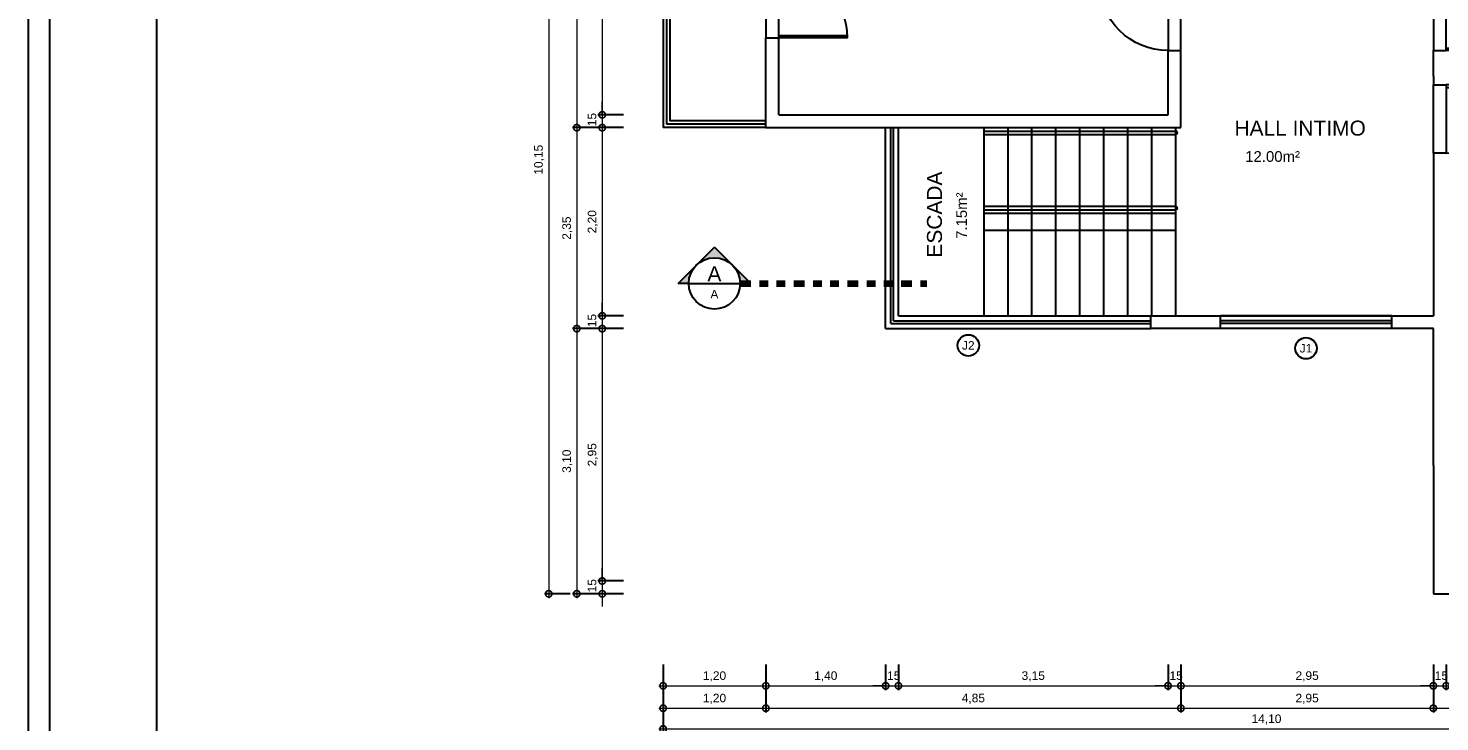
# Model space of a CAD drawing. Header units: metres. Extents: x -48 to 192, y -52 to 76.
# Drawn here: x 70.54 to 87.04, y 0.44 to 8.55 of the extents above; entities that cross this region are included whole.
import ezdxf
from ezdxf.enums import TextEntityAlignment as Align

# ---------------------------------------------------------------- set-up
doc = ezdxf.new("R2010")
doc.units = ezdxf.units.M
doc.header["$LTSCALE"] = 0.1
doc.linetypes.add('DIVIDEX2', pattern=[63.5, 25.4, -12.7, 0, -12.7, 0, -12.7])
doc.linetypes.add('HIDDEN', pattern=[9.525, 6.35, -3.175])
doc.layers.add('0_MRG_AUX', color=7, linetype='Continuous', true_color=0xecbcd1, plot=False)
for name, color, linetype in [('ARQ_ALV CT', 5, 'Continuous'), ('ARQ_ALV VS', 2, 'Continuous'), ('ARQ_CONC VS', 2, 'Continuous'), ('ARQ_ESQ CT', 30, 'Continuous'), ('ARQ_PISO', 1, 'Continuous'), ('ARQ_PROJ INF', 1, 'HIDDEN'), ('ARQ_TXT 01', 1, 'Continuous'), ('MRG_EXTERNA', 1, 'Continuous'), ('MRG_INTERNA', 2, 'Continuous'), ('SIMB_01', 1, 'Continuous'), ('SIMB_02', 2, 'Continuous'), ('SIMB_PREENCHIMENTO', 253, 'Continuous'), ('SIMB_TXT', 1, 'Continuous')]:
    doc.layers.add(name, color=color, linetype=linetype)
doc.layers.add('ARQ_COTA_AZUL', color=5, linetype='Continuous', lineweight=20, true_color=0x0000ff)
doc.layers.add('SIMB_LCT', color=252, linetype='DIVIDEX2', lineweight=100)
doc.styles.add('Annot_2.5mm', font='arial.ttf', dxfattribs={"height": 2.5})
doc.styles.add('Annot_3.5mm', font='arial.ttf', dxfattribs={"height": 3.5})
doc.styles.add('cota', font='arial.ttf')
doc.styles.add('SIMB', font='arial.ttf')
doc.dimstyles.new('Info 01 - annot', dxfattribs={"dimtxt": 2, "dimasz": 3, "dimexe": 1, "dimexo": 1, "dimgap": 1, "dimtad": 1, "dimzin": 4, "dimtxsty": 'cota', "dimblk": 'DOTSMALL', "dimcen": 2, "dimdle": 1, "dimclrd": 256, "dimclre": 256, "dimclrt": 1, "dimazin": 2, "dimtfac": 0.09, "dimtix": 1, "dimtmove": 2, "dimatfit": 2, "dimfxl": 5, "dimfxlon": 1, "dimtolj": 1, "dimtzin": 4, "dimlwd": -1, "dimarcsym": 1})

# ---------------------------------------------------------------- blocks, each defined once
blk = doc.blocks.new('P2')
at = {"layer": 'ARQ_ALV CT'}
for p, q in [((0, 0), (0, 0.15)), ((0.8, 0.15), (0.8, 0))]:
    blk.add_line(p, q, dxfattribs=at)
at = {"layer": 'ARQ_ESQ CT'}
blk.add_lwpolyline([(0, 0.15), (0.03, 0.15), (0.03, 0.95), (0, 0.95)], close=True, dxfattribs=at)
at = {"layer": 'ARQ_PISO'}
for p, q in [((0, 0.15), (0.8, 0.15)), ((0.8, 0), (0, 0))]:
    blk.add_line(p, q, dxfattribs=at)
blk.add_arc((0, 0.15), 0.8, 0, 90, dxfattribs=at)
blk = doc.blocks.new('J1')
at = {"layer": 'ARQ_ALV CT'}
for p, q in [((0.15, 2), (0, 2)), ((0.15, 0), (0, 0))]:
    blk.add_line(p, q, dxfattribs=at)
at = {"layer": 'ARQ_ALV VS'}
for p, q in [((0, 2), (0, 0)), ((0.15, 2), (0.15, 0))]:
    blk.add_line(p, q, dxfattribs=at)
at = {"layer": 'ARQ_ESQ CT'}
for p, q in [((0.06, 2), (0.06, 0)), ((0.09, 2), (0.09, 0))]:
    blk.add_line(p, q, dxfattribs=at)
blk = doc.blocks.new('COD_ESQ')
at = {"layer": 'SIMB_02'}
blk.add_circle((0, 0), 2.5, dxfattribs=at)
at = {"layer": 'SIMB_TXT', "style": 'SIMB'}
blk.add_attdef('CDESQ', text='', height=2, dxfattribs=at).set_placement((0, 0), align=Align.MIDDLE_CENTER)
blk = doc.blocks.new('_DotSmall')
at = {"color": 0, "linetype": 'ByBlock', "const_width": 0.5}
blk.add_lwpolyline([(-0.0625, 0, 1), (0.0625, 0, 1)], format="xyb", close=True, dxfattribs=at)
blk = doc.blocks.new('*D136')
at = {"layer": 'ARQ_COTA_AZUL', "lineweight": -2, "transparency": 16777216}
for p, q in [((77.499, 10.735), (77.199, 10.735)), ((77.499, 7.535), (77.199, 7.535))]:
    blk.add_line(p, q, dxfattribs=at)
at = {"layer": 'ARQ_COTA_AZUL', "transparency": 16777216}
blk.add_line((77.249, 10.785), (77.249, 7.485), dxfattribs=at)
at = {"layer": 'ARQ_COTA_AZUL', "transparency": 16777216, "xscale": 0.15, "yscale": 0.15, "zscale": 0.15}
for p, rotation in [((77.249, 10.735), 90), ((77.249, 7.535), 270)]:
    blk.add_blockref('_DotSmall', p, dxfattribs=dict(at, rotation=rotation))
at = {"layer": 'ARQ_COTA_AZUL', "color": 1, "transparency": 16777216, "insert": (77.139, 9.135), "char_height": 0.1, "attachment_point": 5, "rotation": 90, "style": 'cota'}
blk.add_mtext('\\A1;3,20', dxfattribs=at)
blk = doc.blocks.new('*D137')
at = {"layer": 'ARQ_COTA_AZUL', "transparency": 16777216}
for p, q in [((77.249, 7.535), (77.249, 7.685)), ((77.249, 7.535), (77.249, 7.385)), ((77.249, 7.385), (77.249, 7.235))]:
    blk.add_line(p, q, dxfattribs=at)
at = {"layer": 'ARQ_COTA_AZUL', "lineweight": -2, "transparency": 16777216}
for p, q in [((77.499, 7.535), (77.199, 7.535)), ((77.499, 7.385), (77.199, 7.385))]:
    blk.add_line(p, q, dxfattribs=at)
at = {"layer": 'ARQ_COTA_AZUL', "transparency": 16777216, "xscale": 0.15, "yscale": 0.15, "zscale": 0.15}
for p, rotation in [((77.249, 7.535), 270), ((77.249, 7.385), 90)]:
    blk.add_blockref('_DotSmall', p, dxfattribs=dict(at, rotation=rotation))
at = {"layer": 'ARQ_COTA_AZUL', "color": 1, "transparency": 16777216, "insert": (77.139, 7.46), "char_height": 0.1, "attachment_point": 5, "rotation": 90, "style": 'cota'}
blk.add_mtext('\\A1;,15', dxfattribs=at)
blk = doc.blocks.new('*D138')
at = {"layer": 'ARQ_COTA_AZUL', "transparency": 16777216}
blk.add_line((77.249, 7.435), (77.249, 5.135), dxfattribs=at)
at = {"layer": 'ARQ_COTA_AZUL', "lineweight": -2, "transparency": 16777216}
for p, q in [((77.499, 7.385), (77.199, 7.385)), ((77.499, 5.185), (77.199, 5.185))]:
    blk.add_line(p, q, dxfattribs=at)
at = {"layer": 'ARQ_COTA_AZUL', "transparency": 16777216, "xscale": 0.15, "yscale": 0.15, "zscale": 0.15}
for p, rotation in [((77.249, 7.385), 90), ((77.249, 5.185), 270)]:
    blk.add_blockref('_DotSmall', p, dxfattribs=dict(at, rotation=rotation))
at = {"layer": 'ARQ_COTA_AZUL', "color": 1, "transparency": 16777216, "insert": (77.139, 6.285), "char_height": 0.1, "attachment_point": 5, "rotation": 90, "style": 'cota'}
blk.add_mtext('\\A1;2,20', dxfattribs=at)
blk = doc.blocks.new('*D139')
at = {"layer": 'ARQ_COTA_AZUL', "transparency": 16777216}
for p, q in [((77.249, 5.185), (77.249, 5.335)), ((77.249, 5.185), (77.249, 5.035)), ((77.249, 5.035), (77.249, 4.885))]:
    blk.add_line(p, q, dxfattribs=at)
at = {"layer": 'ARQ_COTA_AZUL', "lineweight": -2, "transparency": 16777216}
for p, q in [((77.499, 5.185), (77.199, 5.185)), ((77.499, 5.035), (77.199, 5.035))]:
    blk.add_line(p, q, dxfattribs=at)
at = {"layer": 'ARQ_COTA_AZUL', "transparency": 16777216, "xscale": 0.15, "yscale": 0.15, "zscale": 0.15}
for p, rotation in [((77.249, 5.185), 270), ((77.249, 5.035), 90)]:
    blk.add_blockref('_DotSmall', p, dxfattribs=dict(at, rotation=rotation))
at = {"layer": 'ARQ_COTA_AZUL', "color": 1, "transparency": 16777216, "insert": (77.139, 5.11), "char_height": 0.1, "attachment_point": 5, "rotation": 90, "style": 'cota'}
blk.add_mtext('\\A1;,15', dxfattribs=at)
blk = doc.blocks.new('*D140')
at = {"layer": 'ARQ_COTA_AZUL', "lineweight": -2, "transparency": 16777216}
for p, q in [((77.499, 5.035), (77.199, 5.035)), ((77.499, 2.085), (77.199, 2.085))]:
    blk.add_line(p, q, dxfattribs=at)
at = {"layer": 'ARQ_COTA_AZUL', "transparency": 16777216}
blk.add_line((77.249, 5.085), (77.249, 2.035), dxfattribs=at)
at = {"layer": 'ARQ_COTA_AZUL', "transparency": 16777216, "xscale": 0.15, "yscale": 0.15, "zscale": 0.15}
for p, rotation in [((77.249, 5.035), 90), ((77.249, 2.085), 270)]:
    blk.add_blockref('_DotSmall', p, dxfattribs=dict(at, rotation=rotation))
at = {"layer": 'ARQ_COTA_AZUL', "color": 1, "transparency": 16777216, "insert": (77.139, 3.56), "char_height": 0.1, "attachment_point": 5, "rotation": 90, "style": 'cota'}
blk.add_mtext('\\A1;2,95', dxfattribs=at)
blk = doc.blocks.new('*D141')
at = {"layer": 'ARQ_COTA_AZUL', "transparency": 16777216}
for p, q in [((77.249, 2.085), (77.249, 2.235)), ((77.249, 2.085), (77.249, 1.935)), ((77.249, 1.935), (77.249, 1.785))]:
    blk.add_line(p, q, dxfattribs=at)
at = {"layer": 'ARQ_COTA_AZUL', "lineweight": -2, "transparency": 16777216}
for p, q in [((77.499, 2.085), (77.199, 2.085)), ((77.499, 1.935), (77.199, 1.935))]:
    blk.add_line(p, q, dxfattribs=at)
at = {"layer": 'ARQ_COTA_AZUL', "transparency": 16777216, "xscale": 0.15, "yscale": 0.15, "zscale": 0.15}
for p, rotation in [((77.249, 2.085), 270), ((77.249, 1.935), 90)]:
    blk.add_blockref('_DotSmall', p, dxfattribs=dict(at, rotation=rotation))
at = {"layer": 'ARQ_COTA_AZUL', "color": 1, "transparency": 16777216, "insert": (77.139, 2.01), "char_height": 0.1, "attachment_point": 5, "rotation": 90, "style": 'cota'}
blk.add_mtext('\\A1;,15', dxfattribs=at)
blk = doc.blocks.new('*D143')
at = {"layer": 'ARQ_COTA_AZUL', "lineweight": -2, "transparency": 16777216}
for p, q in [((77.202, 10.735), (76.902, 10.735)), ((77.202, 7.385), (76.902, 7.385))]:
    blk.add_line(p, q, dxfattribs=at)
at = {"layer": 'ARQ_COTA_AZUL', "transparency": 16777216}
blk.add_line((76.952, 10.785), (76.952, 7.335), dxfattribs=at)
at = {"layer": 'ARQ_COTA_AZUL', "transparency": 16777216, "xscale": 0.15, "yscale": 0.15, "zscale": 0.15}
for p, rotation in [((76.952, 10.735), 90), ((76.952, 7.385), 270)]:
    blk.add_blockref('_DotSmall', p, dxfattribs=dict(at, rotation=rotation))
at = {"layer": 'ARQ_COTA_AZUL', "color": 1, "transparency": 16777216, "insert": (76.842, 9.06), "char_height": 0.1, "attachment_point": 5, "rotation": 90, "style": 'cota'}
blk.add_mtext('\\A1;3,35', dxfattribs=at)
blk = doc.blocks.new('*D144')
at = {"layer": 'ARQ_COTA_AZUL', "transparency": 16777216}
blk.add_line((76.952, 7.435), (76.952, 4.985), dxfattribs=at)
at = {"layer": 'ARQ_COTA_AZUL', "lineweight": -2, "transparency": 16777216}
for p, q in [((77.202, 7.385), (76.902, 7.385)), ((77.202, 5.035), (76.902, 5.035))]:
    blk.add_line(p, q, dxfattribs=at)
at = {"layer": 'ARQ_COTA_AZUL', "transparency": 16777216, "xscale": 0.15, "yscale": 0.15, "zscale": 0.15}
for p, rotation in [((76.952, 7.385), 90), ((76.952, 5.035), 270)]:
    blk.add_blockref('_DotSmall', p, dxfattribs=dict(at, rotation=rotation))
at = {"layer": 'ARQ_COTA_AZUL', "color": 1, "transparency": 16777216, "insert": (76.842, 6.21), "char_height": 0.1, "attachment_point": 5, "rotation": 90, "style": 'cota'}
blk.add_mtext('\\A1;2,35', dxfattribs=at)
blk = doc.blocks.new('*D145')
at = {"layer": 'ARQ_COTA_AZUL', "lineweight": -2, "transparency": 16777216}
for p, q in [((77.202, 5.035), (76.902, 5.035)), ((77.202, 1.935), (76.902, 1.935))]:
    blk.add_line(p, q, dxfattribs=at)
at = {"layer": 'ARQ_COTA_AZUL', "transparency": 16777216}
blk.add_line((76.952, 5.085), (76.952, 1.885), dxfattribs=at)
at = {"layer": 'ARQ_COTA_AZUL', "transparency": 16777216, "xscale": 0.15, "yscale": 0.15, "zscale": 0.15}
for p, rotation in [((76.952, 5.035), 90), ((76.952, 1.935), 270)]:
    blk.add_blockref('_DotSmall', p, dxfattribs=dict(at, rotation=rotation))
at = {"layer": 'ARQ_COTA_AZUL', "color": 1, "transparency": 16777216, "insert": (76.842, 3.485), "char_height": 0.1, "attachment_point": 5, "rotation": 90, "style": 'cota'}
blk.add_mtext('\\A1;3,10', dxfattribs=at)
blk = doc.blocks.new('*D146')
at = {"layer": 'ARQ_COTA_AZUL', "lineweight": -2, "transparency": 16777216}
for p, q in [((76.874, 12.085), (76.574, 12.085)), ((76.874, 1.935), (76.574, 1.935))]:
    blk.add_line(p, q, dxfattribs=at)
at = {"layer": 'ARQ_COTA_AZUL', "transparency": 16777216}
blk.add_line((76.624, 12.135), (76.624, 1.885), dxfattribs=at)
at = {"layer": 'ARQ_COTA_AZUL', "transparency": 16777216, "xscale": 0.15, "yscale": 0.15, "zscale": 0.15}
for p, rotation in [((76.624, 12.085), 90), ((76.624, 1.935), 270)]:
    blk.add_blockref('_DotSmall', p, dxfattribs=dict(at, rotation=rotation))
at = {"layer": 'ARQ_COTA_AZUL', "color": 1, "transparency": 16777216, "insert": (76.513, 7.01), "char_height": 0.1, "attachment_point": 5, "rotation": 90, "style": 'cota'}
blk.add_mtext('\\A1;10,15', dxfattribs=at)
blk = doc.blocks.new('*D160')
at = {"layer": 'ARQ_COTA_AZUL', "lineweight": -2, "transparency": 16777216}
for p, q in [((77.961, 1.109), (77.961, 0.809)), ((79.161, 1.109), (79.161, 0.809))]:
    blk.add_line(p, q, dxfattribs=at)
at = {"layer": 'ARQ_COTA_AZUL', "transparency": 16777216}
blk.add_line((77.911, 0.859), (79.211, 0.859), dxfattribs=at)
at = {"layer": 'ARQ_COTA_AZUL', "transparency": 16777216, "xscale": 0.15, "yscale": 0.15, "zscale": 0.15, "rotation": 180}
blk.add_blockref('_DotSmall', (77.961, 0.859), dxfattribs=at)
at = {"layer": 'ARQ_COTA_AZUL', "transparency": 16777216, "xscale": 0.15, "yscale": 0.15, "zscale": 0.15}
blk.add_blockref('_DotSmall', (79.161, 0.859), dxfattribs=at)
at = {"layer": 'ARQ_COTA_AZUL', "color": 1, "transparency": 16777216, "insert": (78.561, 0.969), "char_height": 0.1, "attachment_point": 5, "style": 'cota'}
blk.add_mtext('\\A1;1,20', dxfattribs=at)
blk = doc.blocks.new('*D161')
at = {"layer": 'ARQ_COTA_AZUL', "lineweight": -2, "transparency": 16777216}
for p, q in [((79.161, 1.109), (79.161, 0.809)), ((80.561, 1.109), (80.561, 0.809))]:
    blk.add_line(p, q, dxfattribs=at)
at = {"layer": 'ARQ_COTA_AZUL', "transparency": 16777216}
blk.add_line((79.111, 0.859), (80.611, 0.859), dxfattribs=at)
at = {"layer": 'ARQ_COTA_AZUL', "transparency": 16777216, "xscale": 0.15, "yscale": 0.15, "zscale": 0.15, "rotation": 180}
blk.add_blockref('_DotSmall', (79.161, 0.859), dxfattribs=at)
at = {"layer": 'ARQ_COTA_AZUL', "transparency": 16777216, "xscale": 0.15, "yscale": 0.15, "zscale": 0.15}
blk.add_blockref('_DotSmall', (80.561, 0.859), dxfattribs=at)
at = {"layer": 'ARQ_COTA_AZUL', "color": 1, "transparency": 16777216, "insert": (79.861, 0.969), "char_height": 0.1, "attachment_point": 5, "style": 'cota'}
blk.add_mtext('\\A1;1,40', dxfattribs=at)
blk = doc.blocks.new('*D162')
at = {"layer": 'ARQ_COTA_AZUL', "lineweight": -2, "transparency": 16777216}
for p, q in [((80.561, 1.109), (80.561, 0.809)), ((80.711, 1.109), (80.711, 0.809))]:
    blk.add_line(p, q, dxfattribs=at)
at = {"layer": 'ARQ_COTA_AZUL', "transparency": 16777216}
for p, q in [((80.561, 0.859), (80.411, 0.859)), ((80.561, 0.859), (80.711, 0.859)), ((80.711, 0.859), (80.861, 0.859))]:
    blk.add_line(p, q, dxfattribs=at)
at = {"layer": 'ARQ_COTA_AZUL', "transparency": 16777216, "xscale": 0.15, "yscale": 0.15, "zscale": 0.15}
blk.add_blockref('_DotSmall', (80.561, 0.859), dxfattribs=at)
at = {"layer": 'ARQ_COTA_AZUL', "transparency": 16777216, "xscale": 0.15, "yscale": 0.15, "zscale": 0.15, "rotation": 180}
blk.add_blockref('_DotSmall', (80.711, 0.859), dxfattribs=at)
at = {"layer": 'ARQ_COTA_AZUL', "color": 1, "transparency": 16777216, "insert": (80.636, 0.969), "char_height": 0.1, "attachment_point": 5, "style": 'cota'}
blk.add_mtext('\\A1;,15', dxfattribs=at)
blk = doc.blocks.new('*D163')
at = {"layer": 'ARQ_COTA_AZUL', "lineweight": -2, "transparency": 16777216}
for p, q in [((80.711, 1.109), (80.711, 0.809)), ((83.861, 1.109), (83.861, 0.809))]:
    blk.add_line(p, q, dxfattribs=at)
at = {"layer": 'ARQ_COTA_AZUL', "transparency": 16777216}
blk.add_line((80.661, 0.859), (83.911, 0.859), dxfattribs=at)
at = {"layer": 'ARQ_COTA_AZUL', "transparency": 16777216, "xscale": 0.15, "yscale": 0.15, "zscale": 0.15, "rotation": 180}
blk.add_blockref('_DotSmall', (80.711, 0.859), dxfattribs=at)
at = {"layer": 'ARQ_COTA_AZUL', "transparency": 16777216, "xscale": 0.15, "yscale": 0.15, "zscale": 0.15}
blk.add_blockref('_DotSmall', (83.861, 0.859), dxfattribs=at)
at = {"layer": 'ARQ_COTA_AZUL', "color": 1, "transparency": 16777216, "insert": (82.286, 0.969), "char_height": 0.1, "attachment_point": 5, "style": 'cota'}
blk.add_mtext('\\A1;3,15', dxfattribs=at)
blk = doc.blocks.new('*D164')
at = {"layer": 'ARQ_COTA_AZUL', "lineweight": -2, "transparency": 16777216}
for p, q in [((83.861, 1.109), (83.861, 0.809)), ((84.011, 1.109), (84.011, 0.809))]:
    blk.add_line(p, q, dxfattribs=at)
at = {"layer": 'ARQ_COTA_AZUL', "transparency": 16777216}
for p, q in [((83.861, 0.859), (83.711, 0.859)), ((83.861, 0.859), (84.011, 0.859)), ((84.011, 0.859), (84.161, 0.859))]:
    blk.add_line(p, q, dxfattribs=at)
at = {"layer": 'ARQ_COTA_AZUL', "transparency": 16777216, "xscale": 0.15, "yscale": 0.15, "zscale": 0.15}
blk.add_blockref('_DotSmall', (83.861, 0.859), dxfattribs=at)
at = {"layer": 'ARQ_COTA_AZUL', "transparency": 16777216, "xscale": 0.15, "yscale": 0.15, "zscale": 0.15, "rotation": 180}
blk.add_blockref('_DotSmall', (84.011, 0.859), dxfattribs=at)
at = {"layer": 'ARQ_COTA_AZUL', "color": 1, "transparency": 16777216, "insert": (83.936, 0.969), "char_height": 0.1, "attachment_point": 5, "style": 'cota'}
blk.add_mtext('\\A1;,15', dxfattribs=at)
blk = doc.blocks.new('*D165')
at = {"layer": 'ARQ_COTA_AZUL', "lineweight": -2, "transparency": 16777216}
for p, q in [((84.011, 1.109), (84.011, 0.809)), ((86.961, 1.109), (86.961, 0.809))]:
    blk.add_line(p, q, dxfattribs=at)
at = {"layer": 'ARQ_COTA_AZUL', "transparency": 16777216}
blk.add_line((83.961, 0.859), (87.011, 0.859), dxfattribs=at)
at = {"layer": 'ARQ_COTA_AZUL', "transparency": 16777216, "xscale": 0.15, "yscale": 0.15, "zscale": 0.15, "rotation": 180}
blk.add_blockref('_DotSmall', (84.011, 0.859), dxfattribs=at)
at = {"layer": 'ARQ_COTA_AZUL', "transparency": 16777216, "xscale": 0.15, "yscale": 0.15, "zscale": 0.15}
blk.add_blockref('_DotSmall', (86.961, 0.859), dxfattribs=at)
at = {"layer": 'ARQ_COTA_AZUL', "color": 1, "transparency": 16777216, "insert": (85.486, 0.969), "char_height": 0.1, "attachment_point": 5, "style": 'cota'}
blk.add_mtext('\\A1;2,95', dxfattribs=at)
blk = doc.blocks.new('*D166')
at = {"layer": 'ARQ_COTA_AZUL', "lineweight": -2, "transparency": 16777216}
for p, q in [((86.961, 1.109), (86.961, 0.809)), ((87.111, 1.109), (87.111, 0.809))]:
    blk.add_line(p, q, dxfattribs=at)
at = {"layer": 'ARQ_COTA_AZUL', "transparency": 16777216}
for p, q in [((86.961, 0.859), (86.811, 0.859)), ((86.961, 0.859), (87.111, 0.859)), ((87.111, 0.859), (87.261, 0.859))]:
    blk.add_line(p, q, dxfattribs=at)
at = {"layer": 'ARQ_COTA_AZUL', "transparency": 16777216, "xscale": 0.15, "yscale": 0.15, "zscale": 0.15}
blk.add_blockref('_DotSmall', (86.961, 0.859), dxfattribs=at)
at = {"layer": 'ARQ_COTA_AZUL', "transparency": 16777216, "xscale": 0.15, "yscale": 0.15, "zscale": 0.15, "rotation": 180}
blk.add_blockref('_DotSmall', (87.111, 0.859), dxfattribs=at)
at = {"layer": 'ARQ_COTA_AZUL', "color": 1, "transparency": 16777216, "insert": (87.036, 0.969), "char_height": 0.1, "attachment_point": 5, "style": 'cota'}
blk.add_mtext('\\A1;,15', dxfattribs=at)
blk = doc.blocks.new('*D170')
at = {"layer": 'ARQ_COTA_AZUL', "lineweight": -2, "transparency": 16777216}
for p, q in [((77.961, 0.847), (77.961, 0.547)), ((79.161, 0.847), (79.161, 0.547))]:
    blk.add_line(p, q, dxfattribs=at)
at = {"layer": 'ARQ_COTA_AZUL', "transparency": 16777216}
blk.add_line((77.911, 0.597), (79.211, 0.597), dxfattribs=at)
at = {"layer": 'ARQ_COTA_AZUL', "transparency": 16777216, "xscale": 0.15, "yscale": 0.15, "zscale": 0.15, "rotation": 180}
blk.add_blockref('_DotSmall', (77.961, 0.597), dxfattribs=at)
at = {"layer": 'ARQ_COTA_AZUL', "transparency": 16777216, "xscale": 0.15, "yscale": 0.15, "zscale": 0.15}
blk.add_blockref('_DotSmall', (79.161, 0.597), dxfattribs=at)
at = {"layer": 'ARQ_COTA_AZUL', "color": 1, "transparency": 16777216, "insert": (78.561, 0.707), "char_height": 0.1, "attachment_point": 5, "style": 'cota'}
blk.add_mtext('\\A1;1,20', dxfattribs=at)
blk = doc.blocks.new('*D171')
at = {"layer": 'ARQ_COTA_AZUL', "lineweight": -2, "transparency": 16777216}
for p, q in [((79.161, 0.847), (79.161, 0.547)), ((84.011, 0.847), (84.011, 0.547))]:
    blk.add_line(p, q, dxfattribs=at)
at = {"layer": 'ARQ_COTA_AZUL', "transparency": 16777216}
blk.add_line((79.111, 0.597), (84.061, 0.597), dxfattribs=at)
at = {"layer": 'ARQ_COTA_AZUL', "transparency": 16777216, "xscale": 0.15, "yscale": 0.15, "zscale": 0.15, "rotation": 180}
blk.add_blockref('_DotSmall', (79.161, 0.597), dxfattribs=at)
at = {"layer": 'ARQ_COTA_AZUL', "transparency": 16777216, "xscale": 0.15, "yscale": 0.15, "zscale": 0.15}
blk.add_blockref('_DotSmall', (84.011, 0.597), dxfattribs=at)
at = {"layer": 'ARQ_COTA_AZUL', "color": 1, "transparency": 16777216, "insert": (81.586, 0.707), "char_height": 0.1, "attachment_point": 5, "style": 'cota'}
blk.add_mtext('\\A1;4,85', dxfattribs=at)
blk = doc.blocks.new('*D172')
at = {"layer": 'ARQ_COTA_AZUL', "lineweight": -2, "transparency": 16777216}
for p, q in [((84.011, 0.847), (84.011, 0.547)), ((86.961, 0.847), (86.961, 0.547))]:
    blk.add_line(p, q, dxfattribs=at)
at = {"layer": 'ARQ_COTA_AZUL', "transparency": 16777216}
blk.add_line((83.961, 0.597), (87.011, 0.597), dxfattribs=at)
at = {"layer": 'ARQ_COTA_AZUL', "transparency": 16777216, "xscale": 0.15, "yscale": 0.15, "zscale": 0.15, "rotation": 180}
blk.add_blockref('_DotSmall', (84.011, 0.597), dxfattribs=at)
at = {"layer": 'ARQ_COTA_AZUL', "transparency": 16777216, "xscale": 0.15, "yscale": 0.15, "zscale": 0.15}
blk.add_blockref('_DotSmall', (86.961, 0.597), dxfattribs=at)
at = {"layer": 'ARQ_COTA_AZUL', "color": 1, "transparency": 16777216, "insert": (85.486, 0.707), "char_height": 0.1, "attachment_point": 5, "style": 'cota'}
blk.add_mtext('\\A1;2,95', dxfattribs=at)
blk = doc.blocks.new('*D173')
at = {"layer": 'ARQ_COTA_AZUL', "lineweight": -2, "transparency": 16777216}
for p, q in [((86.961, 0.847), (86.961, 0.547)), ((90.761, 0.847), (90.761, 0.547))]:
    blk.add_line(p, q, dxfattribs=at)
at = {"layer": 'ARQ_COTA_AZUL', "transparency": 16777216}
blk.add_line((86.911, 0.597), (90.811, 0.597), dxfattribs=at)
at = {"layer": 'ARQ_COTA_AZUL', "transparency": 16777216, "xscale": 0.15, "yscale": 0.15, "zscale": 0.15, "rotation": 180}
blk.add_blockref('_DotSmall', (86.961, 0.597), dxfattribs=at)
at = {"layer": 'ARQ_COTA_AZUL', "transparency": 16777216, "xscale": 0.15, "yscale": 0.15, "zscale": 0.15}
blk.add_blockref('_DotSmall', (90.761, 0.597), dxfattribs=at)
at = {"layer": 'ARQ_COTA_AZUL', "color": 1, "transparency": 16777216, "insert": (88.861, 0.707), "char_height": 0.1, "attachment_point": 5, "style": 'cota'}
blk.add_mtext('\\A1;3,80', dxfattribs=at)
blk = doc.blocks.new('*D175')
at = {"layer": 'ARQ_COTA_AZUL', "lineweight": -2, "transparency": 16777216}
for p, q in [((77.961, 0.605), (77.961, 0.305)), ((92.061, 0.605), (92.061, 0.305))]:
    blk.add_line(p, q, dxfattribs=at)
at = {"layer": 'ARQ_COTA_AZUL', "transparency": 16777216}
blk.add_line((77.911, 0.355), (92.111, 0.355), dxfattribs=at)
at = {"layer": 'ARQ_COTA_AZUL', "transparency": 16777216, "xscale": 0.15, "yscale": 0.15, "zscale": 0.15, "rotation": 180}
blk.add_blockref('_DotSmall', (77.961, 0.355), dxfattribs=at)
at = {"layer": 'ARQ_COTA_AZUL', "transparency": 16777216, "xscale": 0.15, "yscale": 0.15, "zscale": 0.15}
blk.add_blockref('_DotSmall', (92.061, 0.355), dxfattribs=at)
at = {"layer": 'ARQ_COTA_AZUL', "color": 1, "transparency": 16777216, "insert": (85.011, 0.465), "char_height": 0.1, "attachment_point": 5, "style": 'cota'}
blk.add_mtext('\\A1;14,10', dxfattribs=at)
blk = doc.blocks.new('FORMATO_A2mmD')
at = {"layer": '0_MRG_AUX'}
blk.add_lwpolyline([(5, -5), (5, 425), (-599, 425), (-599, -5)], close=True, dxfattribs=at)
at = {"layer": 'MRG_EXTERNA'}
blk.add_lwpolyline([(0, 0), (0, 420), (-594, 420), (-594, 0)], close=True, dxfattribs=at)
at = {"layer": 'MRG_INTERNA'}
blk.add_lwpolyline([(-569, 410), (-569, 10), (-10, 10), (-10, 410)], close=True, dxfattribs=at)
blk = doc.blocks.new('*U181')
at = {"layer": 'SIMB_PREENCHIMENTO', "transparency": 33554587}
h = blk.add_hatch(color=256, dxfattribs=at)
h.dxf.hatch_style = 1
h.paths.add_polyline_path([(0, 8.48), (-4.15, 4.33, -0.401827), (4.15, 4.33)])
h = blk.add_hatch(color=256, dxfattribs=at)
h.dxf.hatch_style = 1
h.paths.add_polyline_path([(-4.33, 4.15), (-8.48, 0), (-6, 0, -0.193399)])
h = blk.add_hatch(color=256, dxfattribs=at)
h.dxf.hatch_style = 1
h.paths.add_polyline_path([(4.33, 4.15, -0.193399), (6, 0), (8.48, 0)])
at = {"layer": 'SIMB_01'}
for p, q in [((-8.48, 0), (0, 8.48)), ((8.48, 0), (0, 8.48)), ((-6, 0), (-8.48, 0)), ((-6, 0), (6, 0)), ((6, 0), (8.48, 0))]:
    blk.add_line(p, q, dxfattribs=at)
blk.add_circle((0, 0), 6, dxfattribs=at)
at = {"layer": 'SIMB_LCT'}
blk.add_line((6, 0), (49.63, 0), dxfattribs=at)
at = {"layer": 'SIMB_TXT', "style": 'SIMB'}
for tag, height, p in [('000', 3.5, (0, 2.25)), ('999', 2, (0, -2.53))]:
    blk.add_attdef(tag, text='', height=height, dxfattribs=at).set_placement(p, align=Align.MIDDLE_CENTER)
blk = doc.blocks.new('*D182')
at = {"layer": 'ARQ_COTA_AZUL', "transparency": 16777216}
blk.add_line((92.111, 13.603), (77.911, 13.603), dxfattribs=at)
at = {"layer": 'ARQ_COTA_AZUL', "lineweight": -2, "transparency": 16777216}
for p, q in [((77.961, 13.353), (77.961, 13.653)), ((92.061, 13.353), (92.061, 13.653))]:
    blk.add_line(p, q, dxfattribs=at)
at = {"layer": 'ARQ_COTA_AZUL', "transparency": 16777216, "xscale": 0.15, "yscale": 0.15, "zscale": 0.15, "rotation": 180}
blk.add_blockref('_DotSmall', (77.961, 13.603), dxfattribs=at)
at = {"layer": 'ARQ_COTA_AZUL', "transparency": 16777216, "xscale": 0.15, "yscale": 0.15, "zscale": 0.15}
blk.add_blockref('_DotSmall', (92.061, 13.603), dxfattribs=at)
at = {"layer": 'ARQ_COTA_AZUL', "color": 1, "transparency": 16777216, "insert": (85.011, 13.713), "char_height": 0.1, "attachment_point": 5, "style": 'cota'}
blk.add_mtext('\\A1;14,10', dxfattribs=at)

msp = doc.modelspace()

# ---------------------------------------------------------------- linework, layer by layer
at = {"layer": 'ARQ_ALV CT'}
for p, q in [((79.161, 7.385), (79.161, 8.434)), ((79.311, 7.535), (79.311, 8.434)), ((83.861, 7.535), (83.861, 8.285)), ((84.011, 7.385), (84.011, 8.285)), ((86.961, 7.985), (86.961, 8.285)), ((86.961, 7.985), (86.961, 8.285)), ((86.961, 7.985), (86.961, 8.285)), ((86.961, 7.985), (86.961, 7.885)), ((79.161, 7.535), (79.161, 7.635)), ((79.311, 7.535), (79.311, 7.635)), ((79.311, 7.535), (83.861, 7.535)), ((79.161, 7.385), (84.011, 7.385)), ((86.961, 7.085), (86.961, 5.185)), ((83.661, 5.185), (86.807, 5.185)), ((83.661, 5.035), (83.661, 5.185)), ((86.807, 5.185), (86.961, 5.185)), ((86.807, 5.035), (83.661, 5.035)), ((86.961, 5.035), (86.807, 5.035)), ((86.961, 3.435), (86.961, 5.035)), ((86.961, 3.435), (86.961, 1.935)), ((86.961, 1.935), (87.781, 1.935))]:
    msp.add_line(p, q, dxfattribs=at)
at = {"layer": 'ARQ_ALV VS'}
for p, q in [((80.561, 5.035), (80.561, 7.385)), ((80.711, 5.185), (80.711, 7.385)), ((81.711, 7.345), (83.951, 7.345)), ((81.711, 7.305), (83.951, 7.305)), ((81.711, 6.465), (83.951, 6.465)), ((81.711, 6.425), (83.951, 6.425)), ((80.711, 5.185), (83.661, 5.185)), ((80.561, 5.035), (83.661, 5.035))]:
    msp.add_line(p, q, dxfattribs=at)
for centre in [(83.951, 7.325), (83.951, 6.445)]:
    msp.add_arc(centre, 0.02, 270, 90, dxfattribs=at)
at = {"layer": 'ARQ_ESQ CT'}
for p, q in [((80.621, 5.095), (80.621, 7.385)), ((80.651, 5.125), (80.651, 7.385)), ((80.651, 5.125), (83.661, 5.125)), ((80.621, 5.095), (83.661, 5.095))]:
    msp.add_line(p, q, dxfattribs=at)
at = {"layer": 'ARQ_PISO'}
for p, q in [((77.961, 10.885), (77.961, 7.385)), ((78.001, 10.845), (78.001, 7.425)), ((78.041, 10.805), (78.041, 7.465)), ((79.161, 7.425), (78.001, 7.425)), ((79.161, 7.465), (78.041, 7.465)), ((79.161, 7.385), (77.961, 7.385)), ((81.711, 5.185), (81.711, 7.385)), ((81.991, 5.185), (81.991, 7.385)), ((82.271, 5.185), (82.271, 7.385)), ((82.551, 5.185), (82.551, 7.385)), ((82.831, 5.185), (82.831, 7.385)), ((83.111, 5.185), (83.111, 7.385)), ((83.391, 5.185), (83.391, 7.385)), ((83.671, 5.185), (83.671, 7.385)), ((83.951, 5.185), (83.951, 7.385)), ((81.711, 6.385), (83.951, 6.385)), ((81.711, 6.185), (83.951, 6.185))]:
    msp.add_line(p, q, dxfattribs=at)
at = {"layer": 'ARQ_PROJ INF'}
msp.add_line((90.761, 3.435), (86.961, 3.435), dxfattribs=at)

# ---------------------------------------------------------------- block references
at = {"layer": 'ARQ_ALV CT', "xscale": -1}
for p, rotation in [((79.161, 8.434), 270), ((84.011, 9.085), 90.00000000000112), ((86.961, 8.285), 270)]:
    msp.add_blockref('P2', p, dxfattribs=dict(at, rotation=rotation))
at = {"layer": 'ARQ_ALV CT', "rotation": 269.9999999999989}
msp.add_blockref('P2', (86.961, 7.885), dxfattribs=at)
at = {"layer": 'ARQ_ALV CT', "xscale": 0.05, "yscale": 0.05, "zscale": 0.05}
for p, values in [((81.527, 4.839), {'CDESQ': 'J2'}), ((85.473, 4.806), {'CDESQ': 'J1'})]:
    msp.add_blockref('COD_ESQ', p, dxfattribs=at).add_auto_attribs(values)
at = {"layer": 'ARQ_ALV VS', "rotation": 270}
msp.add_blockref('J1', (84.475, 5.185), dxfattribs=at)
at = {"layer": 'ARQ_CONC VS', "xscale": 0.05, "yscale": 0.05, "zscale": 0.05}
msp.add_blockref('FORMATO_A2mmD', (100.492, -2.782), dxfattribs=at)
msp.add_blockref('*U181', (78.56, 5.564), dxfattribs=at).add_auto_attribs({'999': 'A', '000': 'A'})

# ---------------------------------------------------------------- texts
at = {"layer": 'ARQ_TXT 01', "attachment_point": 1}
for s, insert, char_height, width, style in [('HALL INTIMO', (84.637, 7.467), 0.175, 1.6645, 'Annot_3.5mm'), ('12.00m²', (84.762, 7.11), 0.125, 1.22903, 'Annot_2.5mm')]:
    msp.add_mtext(s, dxfattribs=dict(at, insert=insert, char_height=char_height, width=width, style=style))
at = {"layer": 'ARQ_TXT 01', "attachment_point": 1, "rotation": 90}
for s, insert, char_height, width, style in [('ESCADA', (81.044, 5.866), 0.175, 0.61279, 'Annot_3.5mm'), ('7.15m²', (81.386, 6.084), 0.125, 0.3405, 'Annot_2.5mm')]:
    msp.add_mtext(s, dxfattribs=dict(at, insert=insert, char_height=char_height, width=width, style=style))

# ---------------------------------------------------------------- dimensions: what is measured, and where the dimension line sits
at = {"layer": 'ARQ_COTA_AZUL'}
for base, p1, p2, picture, middle in [((77.961, 13.603), (92.061, 8.135), (77.961, 10.885), '*D182', (85.011, 13.713)), ((83.861, 0.859), (80.711, 5.185), (83.861, 7.535), '*D163', (82.286, 0.969)), ((84.011, 0.859), (83.861, 7.535), (84.011, 7.385), '*D164', (83.936, 0.969)), ((79.161, 0.859), (77.961, 7.385), (79.161, 7.385), '*D160', (78.561, 0.969)), ((79.161, 0.597), (77.961, 7.385), (79.161, 7.385), '*D170', (78.561, 0.707)), ((92.061, 0.355), (77.961, 7.385), (92.061, 3.435), '*D175', (85.011, 0.465)), ((80.561, 0.859), (79.161, 7.385), (80.561, 5.035), '*D161', (79.861, 0.969)), ((84.011, 0.597), (79.161, 7.385), (84.011, 7.385), '*D171', (81.586, 0.707)), ((86.961, 0.859), (84.011, 7.385), (86.961, 5.035), '*D165', (85.486, 0.969)), ((86.961, 0.597), (84.011, 7.385), (86.961, 5.035), '*D172', (85.486, 0.707)), ((80.711, 0.859), (80.561, 5.035), (80.711, 5.185), '*D162', (80.636, 0.969)), ((87.111, 0.859), (86.961, 5.035), (87.111, 2.085), '*D166', (87.036, 0.969)), ((90.761, 0.597), (86.961, 5.035), (90.761, 1.935), '*D173', (88.861, 0.707))]:
    dim = msp.add_linear_dim(base=base, p1=p1, p2=p2, dimstyle='Info 01 - annot', dxfattribs=at)
    dim.commit()
    dim.dimension.update_dxf_attribs({"geometry": picture, "text_midpoint": middle})
for base, p1, p2, picture, middle in [((76.624, 1.935), (85.311, 12.085), (86.961, 1.935), '*D146', (76.513, 7.01)), ((76.952, 7.385), (85.311, 10.735), (79.161, 7.385), '*D143', (76.842, 9.06)), ((77.249, 7.535), (85.311, 10.735), (79.311, 7.535), '*D136', (77.139, 9.135)), ((77.249, 7.385), (79.311, 7.535), (79.161, 7.385), '*D137', (77.139, 7.46)), ((76.952, 5.035), (79.161, 7.385), (80.561, 5.035), '*D144', (76.842, 6.21)), ((77.249, 5.185), (79.161, 7.385), (80.711, 5.185), '*D138', (77.139, 6.285)), ((77.249, 5.035), (80.711, 5.185), (80.561, 5.035), '*D139', (77.139, 5.11)), ((76.952, 1.935), (80.561, 5.035), (86.961, 1.935), '*D145', (76.842, 3.485)), ((77.249, 2.085), (80.561, 5.035), (87.111, 2.085), '*D140', (77.139, 3.56)), ((77.249, 1.935), (87.111, 2.085), (86.961, 1.935), '*D141', (77.139, 2.01))]:
    dim = msp.add_linear_dim(base=base, p1=p1, p2=p2, angle=90, dimstyle='Info 01 - annot', dxfattribs=at)
    dim.commit()
    dim.dimension.update_dxf_attribs({"geometry": picture, "text_midpoint": middle})

doc.saveas('drawing.dxf')
